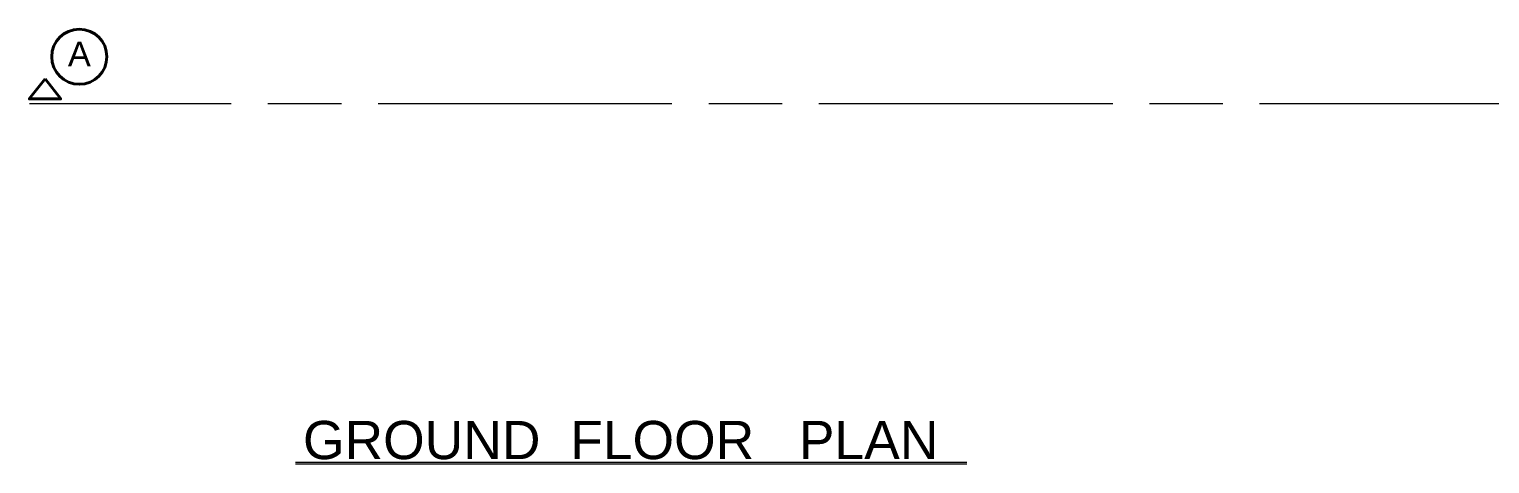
# Model space of a CAD drawing. Header units: millimetres. Extents: x -43527 to -16485, y 19062 to 36467.
# Drawn here: x -23002 to -21809, y 19408 to 19763 of the extents above; entities that cross this region are included whole.
import ezdxf

# ---------------------------------------------------------------- set-up
doc = ezdxf.new("R2010")
doc.units = ezdxf.units.MM
doc.header["$LTSCALE"] = 10
doc.linetypes.add('ACAD_ISO08W100', pattern=[36, 24, -3, 6, -3])
for name, color, linetype, lineweight in [('elevation', 2, 'Continuous', 20), ('SEC.  LINE', 20, 'ACAD_ISO08W100', 13), ('TEXT', 6, 'Continuous', 25), ('WALL', 4, 'Continuous', 40)]:
    doc.layers.add(name, color=color, linetype=linetype, lineweight=lineweight)
doc.styles.get("Standard").update_dxf_attribs({"font": 'arial.ttf', "height": 18})

msp = doc.modelspace()

# ---------------------------------------------------------------- linework, layer by layer
at = {"layer": 'elevation'}
for p, q in [((-22784.847, 19409.328), (-22236.406, 19409.328)), ((-22784.847, 19408.078), (-22236.406, 19408.078))]:
    msp.add_line(p, q, dxfattribs=at)
at = {"layer": 'SEC.  LINE'}
msp.add_line((-21037.29, 19702.284), (-23002.033, 19702.284), dxfattribs=at)
at = {"layer": 'WALL'}
msp.add_lwpolyline([(-22989.4, 19722.709), (-23002.304, 19706.415), (-22976.496, 19706.415)], close=True, dxfattribs=at)
msp.add_circle((-22961.383, 19740.846), 22.498, dxfattribs=at)

# ---------------------------------------------------------------- texts
at = {"layer": 'TEXT'}
msp.add_text('GROUND  FLOOR   PLAN', height=31.25, dxfattribs=at).set_placement((-22778.703, 19411.894))
at = {"layer": 'WALL'}
msp.add_text('A', height=20, dxfattribs=at).set_placement((-22970.654, 19733.109))

doc.saveas('drawing.dxf')
